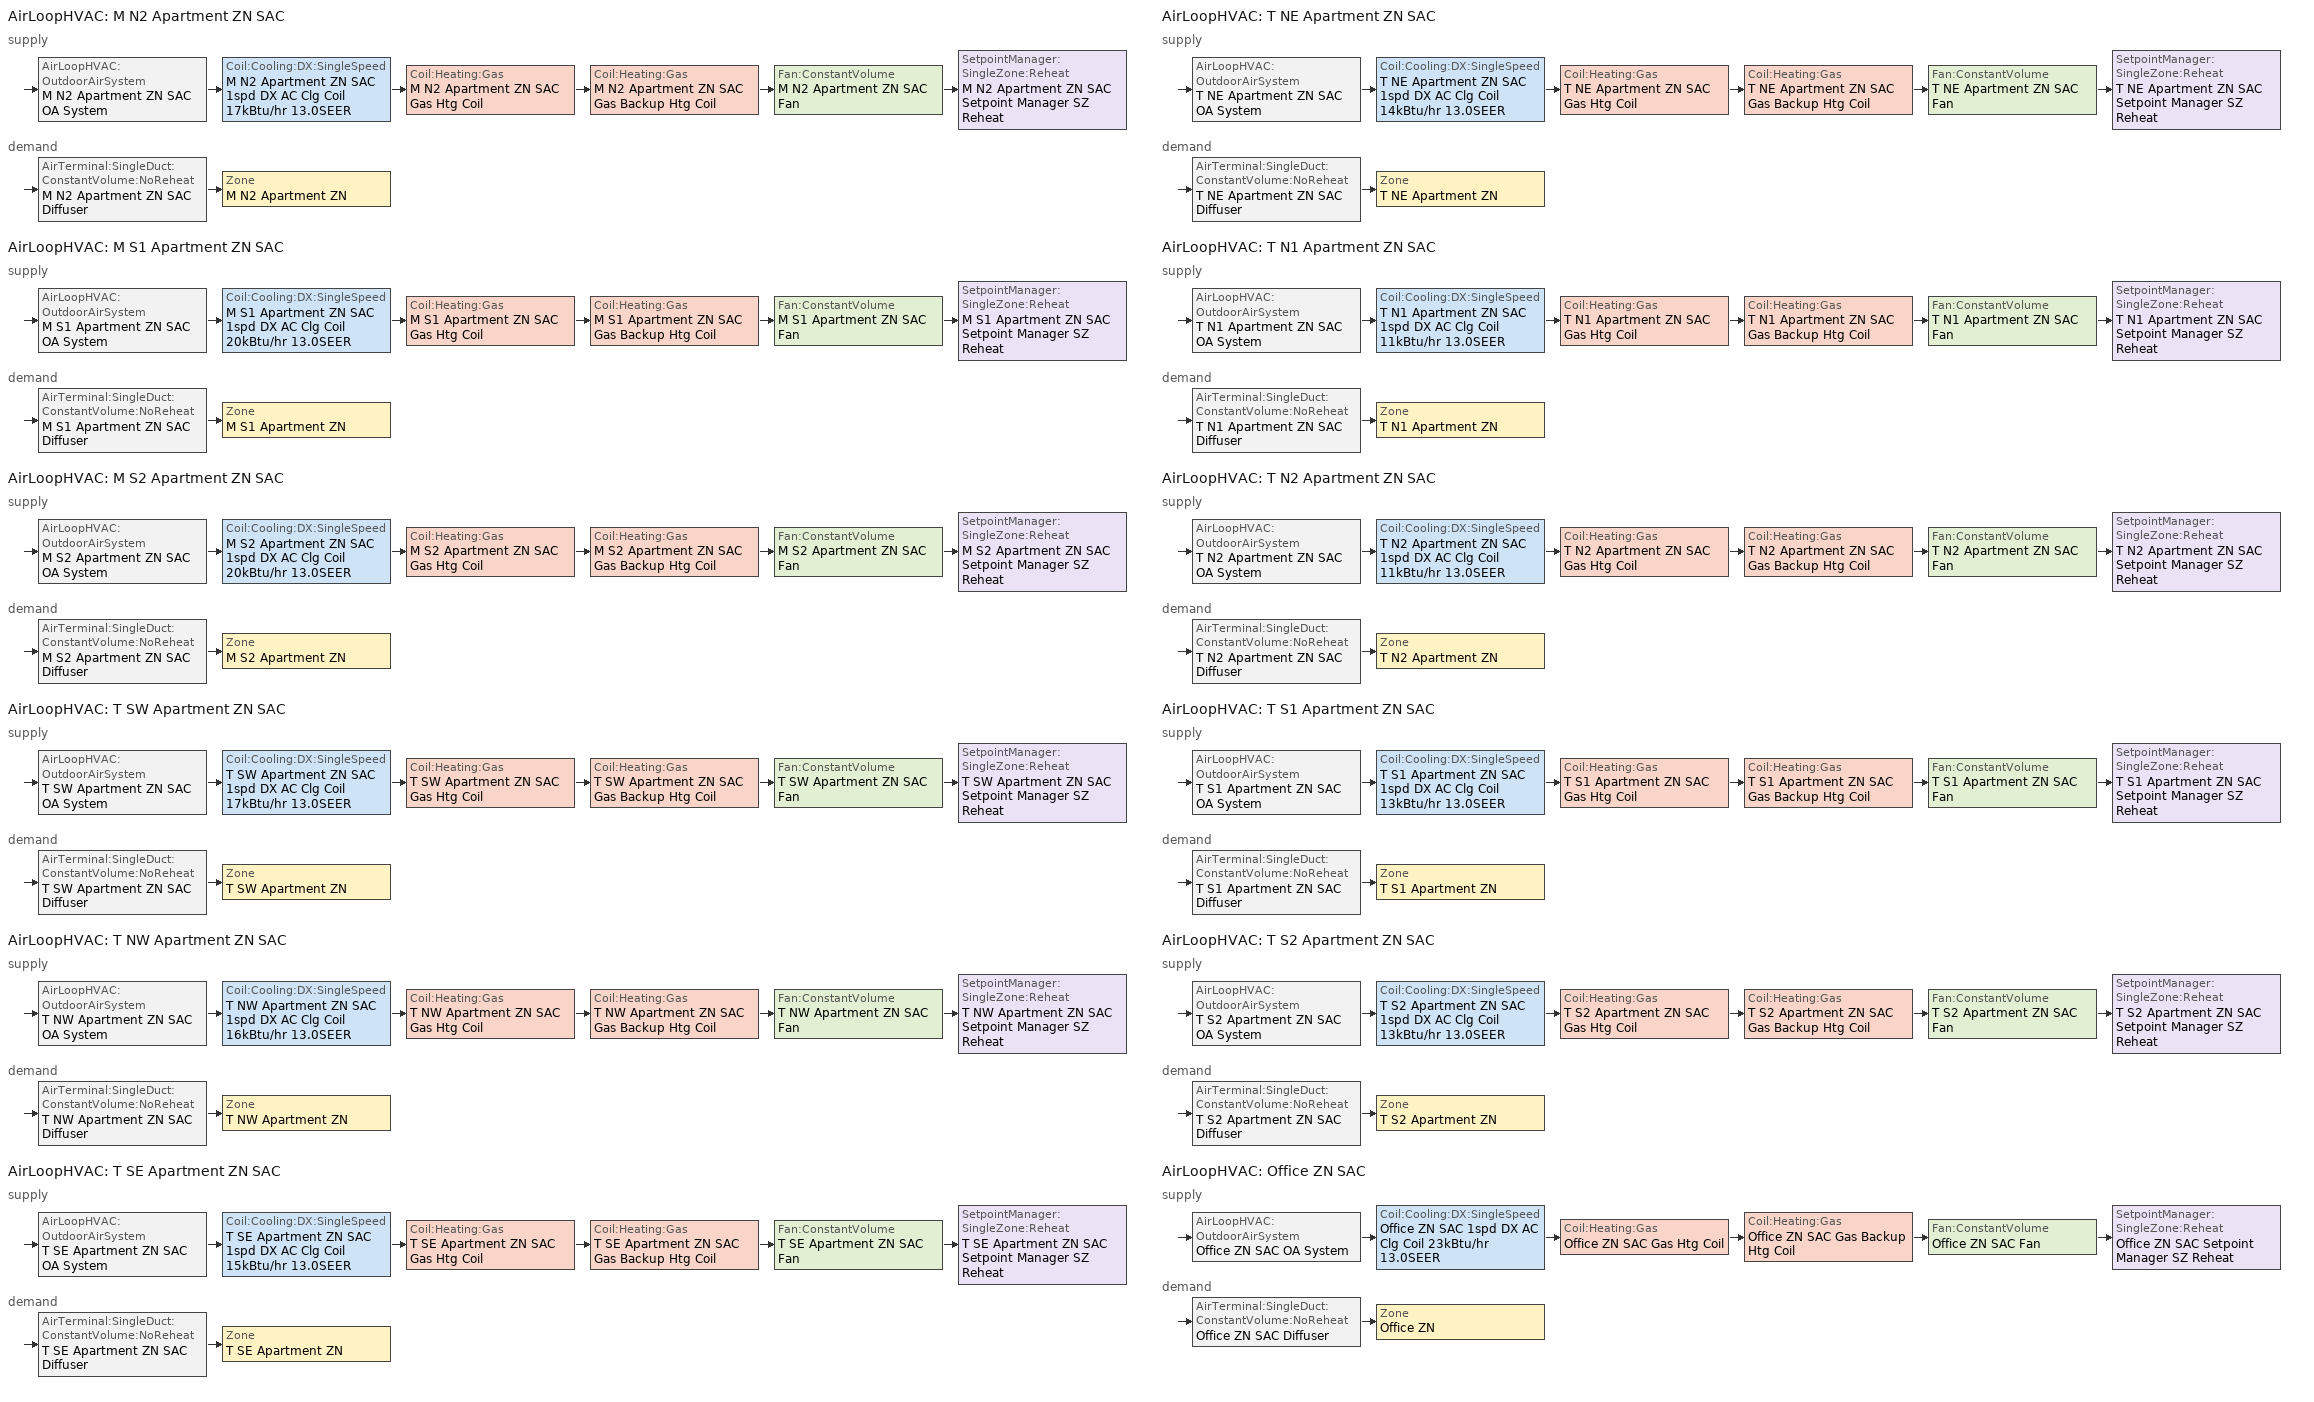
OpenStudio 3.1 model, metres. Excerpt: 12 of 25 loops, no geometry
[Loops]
AirLoopHVAC 'M N2 Apartment ZN SAC'
 supply: AirLoopHVAC:OutdoorAirSystem 'M N2 Apartment ZN SAC OA System' > Coil:Cooling:DX:SingleSpeed 'M N2 Apartment ZN SAC 1spd DX AC Clg Coil 17kBtu/hr 13.0SEER' > Coil:Heating:Gas 'M N2 Apartment ZN SAC Gas Htg Coil' > Coil:Heating:Gas 'M N2 Apartment ZN SAC Gas Backup Htg Coil' > Fan:ConstantVolume 'M N2 Apartment ZN SAC Fan' > SetpointManager:SingleZone:Reheat 'M N2 Apartment ZN SAC Setpoint Manager SZ Reheat'
 demand: AirTerminal:SingleDuct:ConstantVolume:NoReheat 'M N2 Apartment ZN SAC Diffuser' > Zone 'M N2 Apartment ZN'
AirLoopHVAC 'M S1 Apartment ZN SAC'
 supply: AirLoopHVAC:OutdoorAirSystem 'M S1 Apartment ZN SAC OA System' > Coil:Cooling:DX:SingleSpeed 'M S1 Apartment ZN SAC 1spd DX AC Clg Coil 20kBtu/hr 13.0SEER' > Coil:Heating:Gas 'M S1 Apartment ZN SAC Gas Htg Coil' > Coil:Heating:Gas 'M S1 Apartment ZN SAC Gas Backup Htg Coil' > Fan:ConstantVolume 'M S1 Apartment ZN SAC Fan' > SetpointManager:SingleZone:Reheat 'M S1 Apartment ZN SAC Setpoint Manager SZ Reheat'
 demand: AirTerminal:SingleDuct:ConstantVolume:NoReheat 'M S1 Apartment ZN SAC Diffuser' > Zone 'M S1 Apartment ZN'
AirLoopHVAC 'M S2 Apartment ZN SAC'
 supply: AirLoopHVAC:OutdoorAirSystem 'M S2 Apartment ZN SAC OA System' > Coil:Cooling:DX:SingleSpeed 'M S2 Apartment ZN SAC 1spd DX AC Clg Coil 20kBtu/hr 13.0SEER' > Coil:Heating:Gas 'M S2 Apartment ZN SAC Gas Htg Coil' > Coil:Heating:Gas 'M S2 Apartment ZN SAC Gas Backup Htg Coil' > Fan:ConstantVolume 'M S2 Apartment ZN SAC Fan' > SetpointManager:SingleZone:Reheat 'M S2 Apartment ZN SAC Setpoint Manager SZ Reheat'
 demand: AirTerminal:SingleDuct:ConstantVolume:NoReheat 'M S2 Apartment ZN SAC Diffuser' > Zone 'M S2 Apartment ZN'
AirLoopHVAC 'T SW Apartment ZN SAC'
 supply: AirLoopHVAC:OutdoorAirSystem 'T SW Apartment ZN SAC OA System' > Coil:Cooling:DX:SingleSpeed 'T SW Apartment ZN SAC 1spd DX AC Clg Coil 17kBtu/hr 13.0SEER' > Coil:Heating:Gas 'T SW Apartment ZN SAC Gas Htg Coil' > Coil:Heating:Gas 'T SW Apartment ZN SAC Gas Backup Htg Coil' > Fan:ConstantVolume 'T SW Apartment ZN SAC Fan' > SetpointManager:SingleZone:Reheat 'T SW Apartment ZN SAC Setpoint Manager SZ Reheat'
 demand: AirTerminal:SingleDuct:ConstantVolume:NoReheat 'T SW Apartment ZN SAC Diffuser' > Zone 'T SW Apartment ZN'
AirLoopHVAC 'T NW Apartment ZN SAC'
 supply: AirLoopHVAC:OutdoorAirSystem 'T NW Apartment ZN SAC OA System' > Coil:Cooling:DX:SingleSpeed 'T NW Apartment ZN SAC 1spd DX AC Clg Coil 16kBtu/hr 13.0SEER' > Coil:Heating:Gas 'T NW Apartment ZN SAC Gas Htg Coil' > Coil:Heating:Gas 'T NW Apartment ZN SAC Gas Backup Htg Coil' > Fan:ConstantVolume 'T NW Apartment ZN SAC Fan' > SetpointManager:SingleZone:Reheat 'T NW Apartment ZN SAC Setpoint Manager SZ Reheat'
 demand: AirTerminal:SingleDuct:ConstantVolume:NoReheat 'T NW Apartment ZN SAC Diffuser' > Zone 'T NW Apartment ZN'
AirLoopHVAC 'T SE Apartment ZN SAC'
 supply: AirLoopHVAC:OutdoorAirSystem 'T SE Apartment ZN SAC OA System' > Coil:Cooling:DX:SingleSpeed 'T SE Apartment ZN SAC 1spd DX AC Clg Coil 15kBtu/hr 13.0SEER' > Coil:Heating:Gas 'T SE Apartment ZN SAC Gas Htg Coil' > Coil:Heating:Gas 'T SE Apartment ZN SAC Gas Backup Htg Coil' > Fan:ConstantVolume 'T SE Apartment ZN SAC Fan' > SetpointManager:SingleZone:Reheat 'T SE Apartment ZN SAC Setpoint Manager SZ Reheat'
 demand: AirTerminal:SingleDuct:ConstantVolume:NoReheat 'T SE Apartment ZN SAC Diffuser' > Zone 'T SE Apartment ZN'
AirLoopHVAC 'T NE Apartment ZN SAC'
 supply: AirLoopHVAC:OutdoorAirSystem 'T NE Apartment ZN SAC OA System' > Coil:Cooling:DX:SingleSpeed 'T NE Apartment ZN SAC 1spd DX AC Clg Coil 14kBtu/hr 13.0SEER' > Coil:Heating:Gas 'T NE Apartment ZN SAC Gas Htg Coil' > Coil:Heating:Gas 'T NE Apartment ZN SAC Gas Backup Htg Coil' > Fan:ConstantVolume 'T NE Apartment ZN SAC Fan' > SetpointManager:SingleZone:Reheat 'T NE Apartment ZN SAC Setpoint Manager SZ Reheat'
 demand: AirTerminal:SingleDuct:ConstantVolume:NoReheat 'T NE Apartment ZN SAC Diffuser' > Zone 'T NE Apartment ZN'
AirLoopHVAC 'T N1 Apartment ZN SAC'
 supply: AirLoopHVAC:OutdoorAirSystem 'T N1 Apartment ZN SAC OA System' > Coil:Cooling:DX:SingleSpeed 'T N1 Apartment ZN SAC 1spd DX AC Clg Coil 11kBtu/hr 13.0SEER' > Coil:Heating:Gas 'T N1 Apartment ZN SAC Gas Htg Coil' > Coil:Heating:Gas 'T N1 Apartment ZN SAC Gas Backup Htg Coil' > Fan:ConstantVolume 'T N1 Apartment ZN SAC Fan' > SetpointManager:SingleZone:Reheat 'T N1 Apartment ZN SAC Setpoint Manager SZ Reheat'
 demand: AirTerminal:SingleDuct:ConstantVolume:NoReheat 'T N1 Apartment ZN SAC Diffuser' > Zone 'T N1 Apartment ZN'
AirLoopHVAC 'T N2 Apartment ZN SAC'
 supply: AirLoopHVAC:OutdoorAirSystem 'T N2 Apartment ZN SAC OA System' > Coil:Cooling:DX:SingleSpeed 'T N2 Apartment ZN SAC 1spd DX AC Clg Coil 11kBtu/hr 13.0SEER' > Coil:Heating:Gas 'T N2 Apartment ZN SAC Gas Htg Coil' > Coil:Heating:Gas 'T N2 Apartment ZN SAC Gas Backup Htg Coil' > Fan:ConstantVolume 'T N2 Apartment ZN SAC Fan' > SetpointManager:SingleZone:Reheat 'T N2 Apartment ZN SAC Setpoint Manager SZ Reheat'
 demand: AirTerminal:SingleDuct:ConstantVolume:NoReheat 'T N2 Apartment ZN SAC Diffuser' > Zone 'T N2 Apartment ZN'
AirLoopHVAC 'T S1 Apartment ZN SAC'
 supply: AirLoopHVAC:OutdoorAirSystem 'T S1 Apartment ZN SAC OA System' > Coil:Cooling:DX:SingleSpeed 'T S1 Apartment ZN SAC 1spd DX AC Clg Coil 13kBtu/hr 13.0SEER' > Coil:Heating:Gas 'T S1 Apartment ZN SAC Gas Htg Coil' > Coil:Heating:Gas 'T S1 Apartment ZN SAC Gas Backup Htg Coil' > Fan:ConstantVolume 'T S1 Apartment ZN SAC Fan' > SetpointManager:SingleZone:Reheat 'T S1 Apartment ZN SAC Setpoint Manager SZ Reheat'
 demand: AirTerminal:SingleDuct:ConstantVolume:NoReheat 'T S1 Apartment ZN SAC Diffuser' > Zone 'T S1 Apartment ZN'
AirLoopHVAC 'T S2 Apartment ZN SAC'
 supply: AirLoopHVAC:OutdoorAirSystem 'T S2 Apartment ZN SAC OA System' > Coil:Cooling:DX:SingleSpeed 'T S2 Apartment ZN SAC 1spd DX AC Clg Coil 13kBtu/hr 13.0SEER' > Coil:Heating:Gas 'T S2 Apartment ZN SAC Gas Htg Coil' > Coil:Heating:Gas 'T S2 Apartment ZN SAC Gas Backup Htg Coil' > Fan:ConstantVolume 'T S2 Apartment ZN SAC Fan' > SetpointManager:SingleZone:Reheat 'T S2 Apartment ZN SAC Setpoint Manager SZ Reheat'
 demand: AirTerminal:SingleDuct:ConstantVolume:NoReheat 'T S2 Apartment ZN SAC Diffuser' > Zone 'T S2 Apartment ZN'
AirLoopHVAC 'Office ZN SAC'
 supply: AirLoopHVAC:OutdoorAirSystem 'Office ZN SAC OA System' > Coil:Cooling:DX:SingleSpeed 'Office ZN SAC 1spd DX AC Clg Coil 23kBtu/hr 13.0SEER' > Coil:Heating:Gas 'Office ZN SAC Gas Htg Coil' > Coil:Heating:Gas 'Office ZN SAC Gas Backup Htg Coil' > Fan:ConstantVolume 'Office ZN SAC Fan' > SetpointManager:SingleZone:Reheat 'Office ZN SAC Setpoint Manager SZ Reheat'
 demand: AirTerminal:SingleDuct:ConstantVolume:NoReheat 'Office ZN SAC Diffuser' > Zone 'Office ZN'
[Sizing:Zone] Zone Cooling Design Supply Air Temperature Input Method=SupplyAirTemperature; Zone Cooling Design Supply Air Temperature {C}=12.7778; Zone Cooling Design Supply Air Temperature Difference {deltaC}=11.11; Zone Heating Design Supply Air Temperature Input Method=SupplyAirTemperature; Zone Heating Design Supply Air Temperature {C}=50; Zone Heating Design Supply Air Temperature Difference {deltaC}=11.11; Zone Cooling Design Supply Air Humidity Ratio {kg-H2O/kg-air}=0.008; Zone Heating Design Supply Air Humidity Ratio {kg-H2O/kg-air}=0.008; Cooling Design Air Flow Method=DesignDay; Heating Design Air Flow Method=DesignDay; Account for Dedicated Outdoor Air System=No; Dedicated Outdoor Air System Control Strategy=NeutralSupplyAir; Dedicated Outdoor Air Low Setpoint Temperature for Design {C}=autosize; Dedicated Outdoor Air High Setpoint Temperature for Design {C}=autosize
M N2 Apartment ZN; M S1 Apartment ZN; M S2 Apartment ZN; Office ZN; T N1 Apartment ZN; T N2 Apartment ZN; T NE Apartment ZN; T NW Apartment ZN; T S1 Apartment ZN; T S2 Apartment ZN; T SE Apartment ZN; T SW Apartment ZN
[Zone equipment]
M N2 Apartment ZN: M N2 Apartment ZN SAC Diffuser
M S1 Apartment ZN: M S1 Apartment ZN SAC Diffuser
M S2 Apartment ZN: M S2 Apartment ZN SAC Diffuser
Office ZN: Office ZN SAC Diffuser
T N1 Apartment ZN: T N1 Apartment ZN SAC Diffuser
T N2 Apartment ZN: T N2 Apartment ZN SAC Diffuser
T NE Apartment ZN: T NE Apartment ZN SAC Diffuser
T NW Apartment ZN: T NW Apartment ZN SAC Diffuser
T S1 Apartment ZN: T S1 Apartment ZN SAC Diffuser
T S2 Apartment ZN: T S2 Apartment ZN SAC Diffuser
T SE Apartment ZN: T SE Apartment ZN SAC Diffuser
T SW Apartment ZN: T SW Apartment ZN SAC Diffuser
[AirLoopHVAC] Availability Schedule=ApartmentMidRise All On; Design Supply Air Flow Rate {m3/s}=autosize; Design Return Air Flow Fraction of Supply Air Flow=1
M N2 Apartment ZN SAC; M S1 Apartment ZN SAC; M S2 Apartment ZN SAC; T SW Apartment ZN SAC; T NW Apartment ZN SAC; T SE Apartment ZN SAC; T NE Apartment ZN SAC; T N1 Apartment ZN SAC; T N2 Apartment ZN SAC; T S1 Apartment ZN SAC; T S2 Apartment ZN SAC; Office ZN SAC
[Sizing:System] Type of Load to Size On=Sensible; Design Outdoor Air Flow Rate {m3/s}=Autosize; Central Heating Maximum System Air Flow Ratio=1; Preheat Design Temperature {C}=7.22222; Preheat Design Humidity Ratio {kg-H2O/kg-Air}=0.008; Precool Design Temperature {C}=12.7778; Precool Design Humidity Ratio {kg-H2O/kg-Air}=0.008; Central Cooling Design Supply Air Temperature {C}=12.7778; Central Heating Design Supply Air Temperature {C}=50; Sizing Option=NonCoincident; 100% Outdoor Air in Cooling=No; 100% Outdoor Air in Heating=No; Central Cooling Design Supply Air Humidity Ratio {kg-H2O/kg-Air}=0.0085; Central Heating Design Supply Air Humidity Ratio {kg-H2O/kg-Air}=0.008; Cooling Design Air Flow Method=DesignDay; Cooling Design Air Flow Rate {m3/s}=0; Heating Design Air Flow Method=DesignDay; Heating Design Air Flow Rate {m3/s}=0; System Outdoor Air Method=ZoneSum; Zone Maximum Outdoor Air Fraction=1; Cooling Supply Air Flow Rate Per Floor Area {m3/s-m2}=0.00996765; Cooling Fraction of Autosized Cooling Supply Air Flow Rate=1; Cooling Supply Air Flow Rate Per Unit Cooling Capacity {m3/s-W}=3.94755e-05; Heating Supply Air Flow Rate Per Floor Area {m3/s-m2}=0.00996765; Heating Fraction of Autosized Heating Supply Air Flow Rate=1; Heating Fraction of Autosized Cooling Supply Air Flow Rate=1; Heating Supply Air Flow Rate Per Unit Heating Capacity {m3/s-W}=3.15882e-05; Cooling Design Capacity Method=CoolingDesignCapacity; Cooling Design Capacity {W}=autosize; Cooling Design Capacity Per Floor Area {W/m2}=234.7; Fraction of Autosized Cooling Design Capacity=1; Heating Design Capacity Method=HeatingDesignCapacity; Heating Design Capacity {W}=autosize; Heating Design Capacity Per Floor Area {W/m2}=157; Fraction of Autosized Heating Design Capacity=1; Central Cooling Capacity Control Method=OnOff
M N2 Apartment ZN SAC; M S1 Apartment ZN SAC; M S2 Apartment ZN SAC; T SW Apartment ZN SAC; T NW Apartment ZN SAC; T SE Apartment ZN SAC; T NE Apartment ZN SAC; T N1 Apartment ZN SAC; T N2 Apartment ZN SAC; T S1 Apartment ZN SAC; T S2 Apartment ZN SAC; Office ZN SAC
[SetpointManager:SingleZone:Reheat] Minimum Supply Air Temperature {C}=12.7778; Maximum Supply Air Temperature {C}=50
Name | Control Zone | Setpoint Node or NodeList
M N2 Apartment ZN SAC Setpoint Manager SZ Reheat | M N2 Apartment ZN | M N2 Apartment ZN SAC Supply Outlet Node
M S1 Apartment ZN SAC Setpoint Manager SZ Reheat | M S1 Apartment ZN | M S1 Apartment ZN SAC Supply Outlet Node
M S2 Apartment ZN SAC Setpoint Manager SZ Reheat | M S2 Apartment ZN | M S2 Apartment ZN SAC Supply Outlet Node
T SW Apartment ZN SAC Setpoint Manager SZ Reheat | T SW Apartment ZN | T SW Apartment ZN SAC Supply Outlet Node
T NW Apartment ZN SAC Setpoint Manager SZ Reheat | T NW Apartment ZN | T NW Apartment ZN SAC Supply Outlet Node
T SE Apartment ZN SAC Setpoint Manager SZ Reheat | T SE Apartment ZN | T SE Apartment ZN SAC Supply Outlet Node
T NE Apartment ZN SAC Setpoint Manager SZ Reheat | T NE Apartment ZN | T NE Apartment ZN SAC Supply Outlet Node
T N1 Apartment ZN SAC Setpoint Manager SZ Reheat | T N1 Apartment ZN | T N1 Apartment ZN SAC Supply Outlet Node
T N2 Apartment ZN SAC Setpoint Manager SZ Reheat | T N2 Apartment ZN | T N2 Apartment ZN SAC Supply Outlet Node
T S1 Apartment ZN SAC Setpoint Manager SZ Reheat | T S1 Apartment ZN | T S1 Apartment ZN SAC Supply Outlet Node
T S2 Apartment ZN SAC Setpoint Manager SZ Reheat | T S2 Apartment ZN | T S2 Apartment ZN SAC Supply Outlet Node
Office ZN SAC Setpoint Manager SZ Reheat | Office ZN | Office ZN SAC Supply Outlet Node
[Fan:ConstantVolume] Availability Schedule=Always On Discrete; Fan Total Efficiency=0.55575; Pressure Rise {Pa}=622.722; Maximum Flow Rate {m3/s}=AutoSize; Motor Efficiency=0.855; Motor In Airstream Fraction=1
M N2 Apartment ZN SAC Fan; M S1 Apartment ZN SAC Fan; M S2 Apartment ZN SAC Fan; T SW Apartment ZN SAC Fan; T NW Apartment ZN SAC Fan; T SE Apartment ZN SAC Fan; T NE Apartment ZN SAC Fan; T N1 Apartment ZN SAC Fan; T N2 Apartment ZN SAC Fan; T S1 Apartment ZN SAC Fan; T S2 Apartment ZN SAC Fan; Office ZN SAC Fan
[Coil:Heating:Gas] Availability Schedule=Always On Discrete; Gas Burner Efficiency=0.8; Nominal Capacity {W}=AutoSize; Parasitic Electric Load {W}=0; Parasitic Gas Load {W}=0
Name | Part Load Fraction Correlation Curve
M N2 Apartment ZN SAC Gas Backup Htg Coil; M S1 Apartment ZN SAC Gas Backup Htg Coil; M S2 Apartment ZN SAC Gas Backup Htg Coil; T SW Apartment ZN SAC Gas Backup Htg Coil; T NW Apartment ZN SAC Gas Backup Htg Coil; T SE Apartment ZN SAC Gas Backup Htg Coil; T NE Apartment ZN SAC Gas Backup Htg Coil; T N1 Apartment ZN SAC Gas Backup Htg Coil; T N2 Apartment ZN SAC Gas Backup Htg Coil; T S1 Apartment ZN SAC Gas Backup Htg Coil; T S2 Apartment ZN SAC Gas Backup Htg Coil; Office ZN SAC Gas Backup Htg Coil
M N2 Apartment ZN SAC Gas Htg Coil | Curve Cubic 13
M S1 Apartment ZN SAC Gas Htg Coil | Curve Cubic 14
M S2 Apartment ZN SAC Gas Htg Coil | Curve Cubic 15
T SW Apartment ZN SAC Gas Htg Coil | Curve Cubic 16
T NW Apartment ZN SAC Gas Htg Coil | Curve Cubic 17
T SE Apartment ZN SAC Gas Htg Coil | Curve Cubic 18
T NE Apartment ZN SAC Gas Htg Coil | Curve Cubic 19
T N1 Apartment ZN SAC Gas Htg Coil | Curve Cubic 20
T N2 Apartment ZN SAC Gas Htg Coil | Curve Cubic 21
T S1 Apartment ZN SAC Gas Htg Coil | Curve Cubic 22
T S2 Apartment ZN SAC Gas Htg Coil | Curve Cubic 23
Office ZN SAC Gas Htg Coil | Curve Cubic 24
[Coil:Cooling:DX:SingleSpeed] Availability Schedule=Always On Discrete; Rated Total Cooling Capacity {W}=autosize; Rated Sensible Heat Ratio=autosize; Rated COP {W/W}=3.91157; Rated Air Flow Rate {m3/s}=autosize; Rated Evaporator Fan Power Per Volume Flow Rate {W/(m3/s)}=773.3; Total Cooling Capacity Function of Temperature Curve=PSZ-Fine Storage DX Coil Cap-FT; Total Cooling Capacity Function of Flow Fraction Curve=DX Coil Cap-FF; Energy Input Ratio Function of Temperature Curve=PSZ-AC DX Coil EIR-FT; Energy Input Ratio Function of Flow Fraction Curve=Split DX Coil EIR-FF; Part Load Fraction Correlation Curve=HPACCOOLPLFFPLR; Minimum Outdoor Dry-Bulb Temperature for Compressor Operation {C}=-25; Condenser Type=AirCooled; Evaporative Condenser Effectiveness=0; Evaporative Condenser Air Flow Rate {m3/s}=Autosize; Evaporative Condenser Pump Rated Power Consumption {W}=Autosize; Crankcase Heater Capacity {W}=0; Maximum Outdoor Dry-Bulb Temperature for Crankcase Heater Operation {C}=0; Basin Heater Capacity {W/K}=0; Basin Heater Setpoint Temperature {C}=10
M N2 Apartment ZN SAC 1spd DX AC Clg Coil 17kBtu/hr 13.0SEER; M S1 Apartment ZN SAC 1spd DX AC Clg Coil 20kBtu/hr 13.0SEER; M S2 Apartment ZN SAC 1spd DX AC Clg Coil 20kBtu/hr 13.0SEER; T SW Apartment ZN SAC 1spd DX AC Clg Coil 17kBtu/hr 13.0SEER; T NW Apartment ZN SAC 1spd DX AC Clg Coil 16kBtu/hr 13.0SEER; T SE Apartment ZN SAC 1spd DX AC Clg Coil 15kBtu/hr 13.0SEER; T NE Apartment ZN SAC 1spd DX AC Clg Coil 14kBtu/hr 13.0SEER; T N1 Apartment ZN SAC 1spd DX AC Clg Coil 11kBtu/hr 13.0SEER; T N2 Apartment ZN SAC 1spd DX AC Clg Coil 11kBtu/hr 13.0SEER; T S1 Apartment ZN SAC 1spd DX AC Clg Coil 13kBtu/hr 13.0SEER; T S2 Apartment ZN SAC 1spd DX AC Clg Coil 13kBtu/hr 13.0SEER; Office ZN SAC 1spd DX AC Clg Coil 23kBtu/hr 13.0SEER
[Controller:OutdoorAir] Minimum Outdoor Air Flow Rate {m3/s}=autosize; Maximum Outdoor Air Flow Rate {m3/s}=Autosize; Economizer Control Type=NoEconomizer; Economizer Control Action Type=ModulateFlow; Economizer Maximum Limit Dry-Bulb Temperature {C}=28; Economizer Maximum Limit Enthalpy {J/kg}=64000; Lockout Type=LockoutWithHeating; Minimum Limit Type=FixedMinimum; Minimum Outdoor Air Schedule=Always On Discrete; High Humidity Control=No; Heat Recovery Bypass Control Type=BypassWhenWithinEconomizerLimits
Name | Maximum Fraction of Outdoor Air Schedule | Controller Mechanical Ventilation
M N2 Apartment ZN SAC OA System Controller | MN2ApartmentZNSACmaxOASch | Controller Mechanical Ventilation 13
M S1 Apartment ZN SAC OA System Controller | MS1ApartmentZNSACmaxOASch | Controller Mechanical Ventilation 14
M S2 Apartment ZN SAC OA System Controller | MS2ApartmentZNSACmaxOASch | Controller Mechanical Ventilation 15
T SW Apartment ZN SAC OA System Controller | TSWApartmentZNSACmaxOASch | Controller Mechanical Ventilation 16
T NW Apartment ZN SAC OA System Controller | TNWApartmentZNSACmaxOASch | Controller Mechanical Ventilation 17
T SE Apartment ZN SAC OA System Controller | TSEApartmentZNSACmaxOASch | Controller Mechanical Ventilation 18
T NE Apartment ZN SAC OA System Controller | TNEApartmentZNSACmaxOASch | Controller Mechanical Ventilation 19
T N1 Apartment ZN SAC OA System Controller | TN1ApartmentZNSACmaxOASch | Controller Mechanical Ventilation 20
T N2 Apartment ZN SAC OA System Controller | TN2ApartmentZNSACmaxOASch | Controller Mechanical Ventilation 21
T S1 Apartment ZN SAC OA System Controller | TS1ApartmentZNSACmaxOASch | Controller Mechanical Ventilation 22
T S2 Apartment ZN SAC OA System Controller | TS2ApartmentZNSACmaxOASch | Controller Mechanical Ventilation 23
Office ZN SAC OA System Controller | OfficeZNSACmaxOASch | Controller Mechanical Ventilation 24
[Controller:MechanicalVentilation] Availability Schedule=Always On Discrete; System Outdoor Air Method=ZoneSum
Controller Mechanical Ventilation 13; Controller Mechanical Ventilation 14; Controller Mechanical Ventilation 15; Controller Mechanical Ventilation 16; Controller Mechanical Ventilation 17; Controller Mechanical Ventilation 18; Controller Mechanical Ventilation 19; Controller Mechanical Ventilation 20; Controller Mechanical Ventilation 21; Controller Mechanical Ventilation 22; Controller Mechanical Ventilation 23; Controller Mechanical Ventilation 24
[AirLoopHVAC:OutdoorAirSystem]
Name | Controller
M N2 Apartment ZN SAC OA System | M N2 Apartment ZN SAC OA System Controller
M S1 Apartment ZN SAC OA System | M S1 Apartment ZN SAC OA System Controller
M S2 Apartment ZN SAC OA System | M S2 Apartment ZN SAC OA System Controller
T SW Apartment ZN SAC OA System | T SW Apartment ZN SAC OA System Controller
T NW Apartment ZN SAC OA System | T NW Apartment ZN SAC OA System Controller
T SE Apartment ZN SAC OA System | T SE Apartment ZN SAC OA System Controller
T NE Apartment ZN SAC OA System | T NE Apartment ZN SAC OA System Controller
T N1 Apartment ZN SAC OA System | T N1 Apartment ZN SAC OA System Controller
T N2 Apartment ZN SAC OA System | T N2 Apartment ZN SAC OA System Controller
T S1 Apartment ZN SAC OA System | T S1 Apartment ZN SAC OA System Controller
T S2 Apartment ZN SAC OA System | T S2 Apartment ZN SAC OA System Controller
Office ZN SAC OA System | Office ZN SAC OA System Controller
[AirTerminal:SingleDuct:ConstantVolume:NoReheat] Availability Schedule=Always On Discrete; Maximum Air Flow Rate {m3/s}=AutoSize
M N2 Apartment ZN SAC Diffuser; M S1 Apartment ZN SAC Diffuser; M S2 Apartment ZN SAC Diffuser; T SW Apartment ZN SAC Diffuser; T NW Apartment ZN SAC Diffuser; T SE Apartment ZN SAC Diffuser; T NE Apartment ZN SAC Diffuser; T N1 Apartment ZN SAC Diffuser; T N2 Apartment ZN SAC Diffuser; T S1 Apartment ZN SAC Diffuser; T S2 Apartment ZN SAC Diffuser; Office ZN SAC Diffuser
[EnergyManagementSystem:Sensor] Output Variable or Output Meter=System Node Setpoint Temperature
Name | Output Variable or Output Meter Index Key
MN2ApartmentZNSACDATRqd | M N2 Apartment ZN SAC Supply Outlet Node
MS1ApartmentZNSACDATRqd | M S1 Apartment ZN SAC Supply Outlet Node
MS2ApartmentZNSACDATRqd | M S2 Apartment ZN SAC Supply Outlet Node
OfficeZNSACDATRqd | Office ZN SAC Supply Outlet Node
TN1ApartmentZNSACDATRqd | T N1 Apartment ZN SAC Supply Outlet Node
TN2ApartmentZNSACDATRqd | T N2 Apartment ZN SAC Supply Outlet Node
TNEApartmentZNSACDATRqd | T NE Apartment ZN SAC Supply Outlet Node
TNWApartmentZNSACDATRqd | T NW Apartment ZN SAC Supply Outlet Node
TS1ApartmentZNSACDATRqd | T S1 Apartment ZN SAC Supply Outlet Node
TS2ApartmentZNSACDATRqd | T S2 Apartment ZN SAC Supply Outlet Node
TSEApartmentZNSACDATRqd | T SE Apartment ZN SAC Supply Outlet Node
TSWApartmentZNSACDATRqd | T SW Apartment ZN SAC Supply Outlet Node
[EnergyManagementSystem:InternalVariable] Internal Data Type=Outdoor Air Controller Minimum Mass Flow Rate
Name | Internal Data Index Key
MN2ApartmentZNSACOADesignMass | M N2 Apartment ZN SAC OA System Controller
MS1ApartmentZNSACOADesignMass | M S1 Apartment ZN SAC OA System Controller
MS2ApartmentZNSACOADesignMass | M S2 Apartment ZN SAC OA System Controller
OfficeZNSACOADesignMass | Office ZN SAC OA System Controller
TN1ApartmentZNSACOADesignMass | T N1 Apartment ZN SAC OA System Controller
TN2ApartmentZNSACOADesignMass | T N2 Apartment ZN SAC OA System Controller
TNEApartmentZNSACOADesignMass | T NE Apartment ZN SAC OA System Controller
TNWApartmentZNSACOADesignMass | T NW Apartment ZN SAC OA System Controller
TS1ApartmentZNSACOADesignMass | T S1 Apartment ZN SAC OA System Controller
TS2ApartmentZNSACOADesignMass | T S2 Apartment ZN SAC OA System Controller
TSEApartmentZNSACOADesignMass | T SE Apartment ZN SAC OA System Controller
TSWApartmentZNSACOADesignMass | T SW Apartment ZN SAC OA System Controller
[Schedule:Constant]
Always On Discrete: Value=1
[Schedule:Ruleset]
ApartmentMidRise All On: Default Day Schedule=ApartmentMidRise All On Default; Summer Design Day Schedule=ApartmentMidRise All On Summer Design Day; Winter Design Day Schedule=ApartmentMidRise All On Winter Design Day
MN2ApartmentZNSACmaxOASch: Default Day Schedule=MN2ApartmentZNSACmaxOASchDefault
MS1ApartmentZNSACmaxOASch: Default Day Schedule=MS1ApartmentZNSACmaxOASchDefault
MS2ApartmentZNSACmaxOASch: Default Day Schedule=MS2ApartmentZNSACmaxOASchDefault
OfficeZNSACmaxOASch: Default Day Schedule=OfficeZNSACmaxOASchDefault
TN1ApartmentZNSACmaxOASch: Default Day Schedule=TN1ApartmentZNSACmaxOASchDefault
TN2ApartmentZNSACmaxOASch: Default Day Schedule=TN2ApartmentZNSACmaxOASchDefault
TNEApartmentZNSACmaxOASch: Default Day Schedule=TNEApartmentZNSACmaxOASchDefault
TNWApartmentZNSACmaxOASch: Default Day Schedule=TNWApartmentZNSACmaxOASchDefault
TS1ApartmentZNSACmaxOASch: Default Day Schedule=TS1ApartmentZNSACmaxOASchDefault
TS2ApartmentZNSACmaxOASch: Default Day Schedule=TS2ApartmentZNSACmaxOASchDefault
TSEApartmentZNSACmaxOASch: Default Day Schedule=TSEApartmentZNSACmaxOASchDefault
TSWApartmentZNSACmaxOASch: Default Day Schedule=TSWApartmentZNSACmaxOASchDefault
[Schedule:Day]
ApartmentMidRise All On Default; ApartmentMidRise All On Winter Design Day; ApartmentMidRise All On Summer Design Day: 24, 0, 1
MN2ApartmentZNSACmaxOASchDefault; MS1ApartmentZNSACmaxOASchDefault; MS2ApartmentZNSACmaxOASchDefault; OfficeZNSACmaxOASchDefault; TN1ApartmentZNSACmaxOASchDefault; TN2ApartmentZNSACmaxOASchDefault; TNEApartmentZNSACmaxOASchDefault; TNWApartmentZNSACmaxOASchDefault; TS1ApartmentZNSACmaxOASchDefault; TS2ApartmentZNSACmaxOASchDefault; TSEApartmentZNSACmaxOASchDefault; TSWApartmentZNSACmaxOASchDefault: 24, 0, 0.7
[Curve:Cubic] Coefficient1 Constant=0.8; Coefficient2 x=0.2; Coefficient3 x**2=0; Coefficient4 x**3=0; Minimum Value of x=0; Maximum Value of x=1
Curve Cubic 13; Curve Cubic 14; Curve Cubic 15; Curve Cubic 16; Curve Cubic 17; Curve Cubic 18; Curve Cubic 19; Curve Cubic 20; Curve Cubic 21; Curve Cubic 22; Curve Cubic 23; Curve Cubic 24
[Curve:Biquadratic] Minimum Value of x=12.77778; Maximum Value of x=23.88889; Minimum Value of y=23.88889; Maximum Value of y=46.11111
Name | Coefficient1 Constant | Coefficient2 x | Coefficient3 x**2 | Coefficient4 y | Coefficient5 y**2 | Coefficient6 x*y
PSZ-Fine Storage DX Coil Cap-FT | 0.942588 | 0.00954335 | 0.00068377 | -0.0110427 | 5.249e-06 | -9.72e-06
PSZ-AC DX Coil EIR-FT | 0.342414 | 0.034885 | -0.0006237 | 0.00497722 | 0.000437951 | -0.000728028
[Curve:Quadratic]
Name | Coefficient1 Constant | Coefficient2 x | Coefficient3 x**2 | Minimum Value of x | Maximum Value of x
DX Coil Cap-FF | 0.8 | 0.2 | 0 | 0.5 | 1.5
Split DX Coil EIR-FF | 1.1552 | -0.1808 | 0.0256 | 0.5 | 1.5
HPACCOOLPLFFPLR | 0.85 | 0.15 | 0 | 0 | 1
